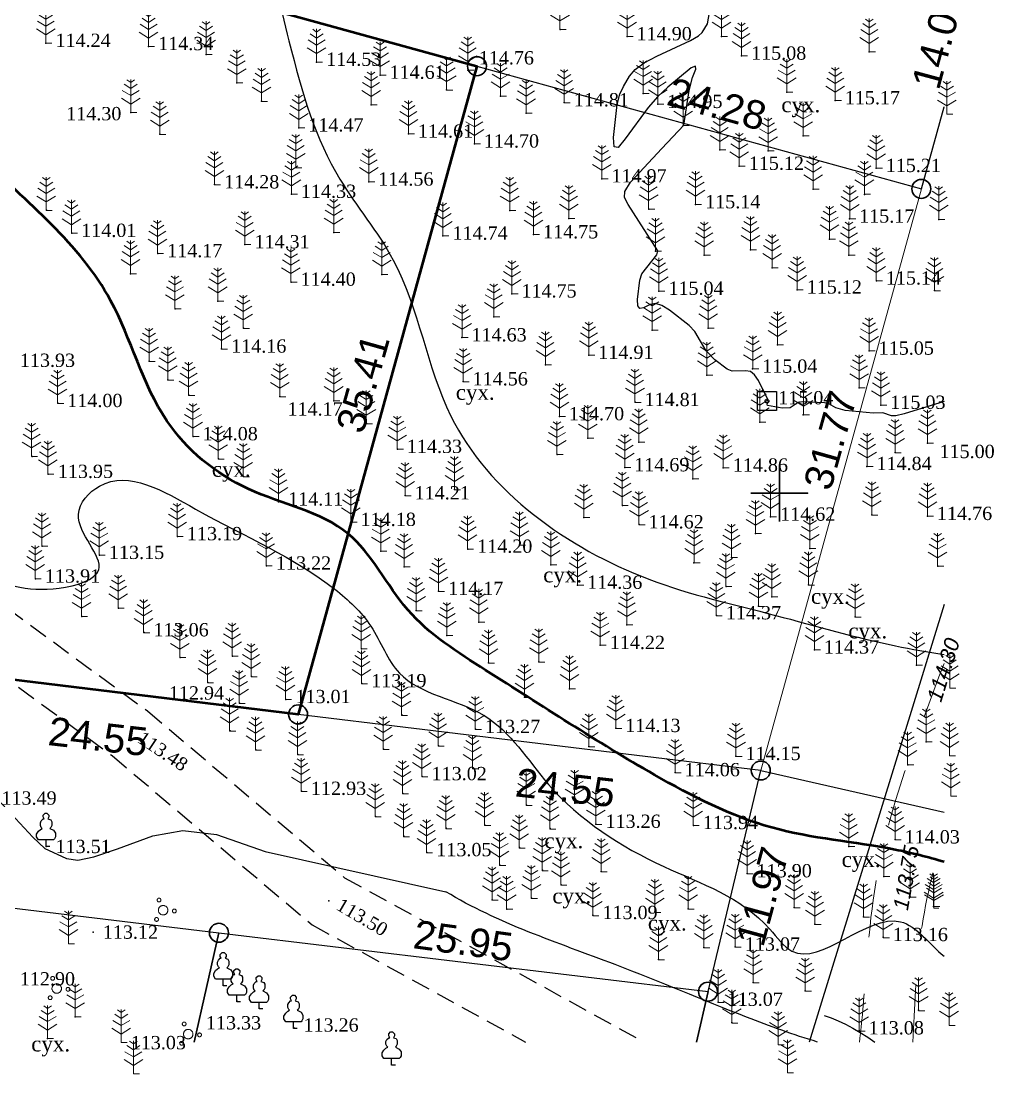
# Model space of a CAD drawing. Header units: millimetres. Extents: x 5405574.3 to 5405661.3, y 5524819.4 to 5524902.6.
# Drawn here: x 5405610.1 to 5405661.3, y 5524819.4 to 5524874.9 of the extents above; entities that cross this region are included whole.
import ezdxf
from ezdxf.enums import TextEntityAlignment as Align

# ---------------------------------------------------------------- set-up
doc = ezdxf.new("R2010")
doc.units = ezdxf.units.MM
for name, pattern in [('0', [0]), ('1', [6, 3, -3]), ('DASHEDX2', [1.5, 1, -0.5]), ('суцільна', [50, 50, 0])]:
    doc.linetypes.add(name, pattern=pattern)
for name, color, linetype, lineweight in [('11900000', 1, 'Continuous', 30), ('ТОЧКИ', 7, 'Continuous', 30), ('усл. знак', 7, 'суцільна', 20)]:
    doc.layers.add(name, color=color, linetype=linetype, lineweight=lineweight)
for name, color, linetype in [('12000000', 7, 'Continuous'), ('61420000', 7, 'Continuous'), ('71132060', 7, '0'), ('SC007', 7, 'Continuous'), ('вис_1_1', 170, 'Continuous'), ('горизонт_1', 12, 'Continuous'), ('горизонтали', 42, 'Continuous'), ('Горизонтали--MIN', 32, 'Continuous'), ('дороги', 7, 'Continuous'), ('Ділянки_Межі', 10, 'Continuous'), ('надписи', 7, 'Continuous'), ('Ограда каменная', 7, 'g5_472'), ('отметки', 7, 'Continuous'), ('промеры', 185, 'Continuous'), ('Растительность', 7, 'Continuous')]:
    doc.layers.add(name, color=color, linetype=linetype)
doc.styles.get("Standard").update_dxf_attribs({"font": 'arial.ttf'})
doc.styles.add('times', font='times.ttf')
doc.styles.add('WMF-Arial Cyr2', font='ariali.ttf')
doc.linetypes.add('g5_472', pattern='A,0,-4,[25,GUGK_2005.shx,S=0.4,R=0,X=0,Y=-0.2],0', length=4)

# ---------------------------------------------------------------- blocks, each defined once
blk = doc.blocks.new('A$C51FE15A3')
at = {"layer": 'Растительность', "color": 94, "lineweight": 0}
for points in [[(-0.201, 1.726), (0, 1.584), (0.201, 1.726)], [(0, 1.75), (0, 0), (0.319, 0)], [(-0.447, 1.172), (0, 0.895), (0.447, 1.172)], [(-0.343, 1.489), (0, 1.267), (0.343, 1.489)], [(-0.493, 0.753), (0, 0.444), (0.493, 0.753)]]:
    blk.add_lwpolyline(points, dxfattribs=at)
blk = doc.blocks.new('A$C2ACB5305')
at = {"layer": 'Растительность'}
blk.add_lwpolyline([(0.2, 0), (0.2, 0), (0, 0), (0, 0.35), (-0.4, 0.35), (-0.5, 0.5), (-0.5, 0.65), (-0.4, 0.8), (-0.3, 0.9), (-0.2, 0.95), (-0.25, 1), (-0.3, 1.1), (-0.3, 1.25), (-0.25, 1.35), (-0.15, 1.45), (-0.1, 1.45), (-0.15, 1.55), (-0.15, 1.65), (-0.05, 1.75), (0.05, 1.75), (0.15, 1.65), (0.15, 1.55), (0.1, 1.45), (0.25, 1.4), (0.3, 1.3), (0.3, 1.1), (0.25, 1), (0.2, 0.95), (0.4, 0.85), (0.5, 0.7), (0.5, 0.5), (0.45, 0.4), (0.4, 0.35), (0, 0.35)], dxfattribs=at)
blk = doc.blocks.new('A$C72385B22')
at = {"layer": 'усл. знак'}
for centre, radius in [((-0.02, 1.49), 0.25), ((0, 0), 0.625), ((-1.29, -0.64), 0.25), ((1.28, -0.76), 0.25)]:
    blk.add_circle(centre, radius, dxfattribs=at)
blk = doc.blocks.new('SYMBOL902')
at = {"layer": 'SC007'}
blk.add_lwpolyline([(-1.25, -1.25), (-1.25, 1.25), (1.25, 1.25), (1.25, -1.25)], close=True, dxfattribs=at)
blk.add_circle((0, 0), 0.25, dxfattribs=at)
blk = doc.blocks.new('SYMBOL71132060')
at = {"layer": 'SC007', "color": 94, "lineweight": 0}
for points in [[(0, 1.75), (0, 0), (0.25, 0)], [(-0.3, 1.35), (0, 1.15), (0.3, 1.35)], [(-0.2, 1.65), (0, 1.5), (0.2, 1.65)], [(-0.5, 0.7), (0, 0.4), (0.5, 0.7)], [(-0.4, 1.05), (0, 0.8), (0.4, 1.05)]]:
    blk.add_lwpolyline(points, dxfattribs=at)

msp = doc.modelspace()

# ---------------------------------------------------------------- hatches: boundary and pattern name
at = {"layer": '12000000', "lineweight": 15, "ltscale": 0.02, "extrusion": (-0.000964997, -0.001555, 0.999998)}
for points in [[(5404038.27, 5522220.096, 1), (5404038.607, 5522220.118, 1)], [(5404036.687, 5522207.948, 1), (5404037.024, 5522207.97, 1)]]:
    msp.add_hatch(color=7, dxfattribs=at).paths.add_polyline_path(points)

# ---------------------------------------------------------------- linework, layer by layer
at = {"layer": '11900000', "color": 0, "linetype": '0', "lineweight": 15, "ltscale": 0.7}
for points in [[(5405650, 5524848.496), (5405650, 5524851.504)], [(5405650, 5524848.496), (5405650, 5524851.504)], [(5405650, 5524848.496), (5405650, 5524851.504)], [(5405650, 5524848.496), (5405650, 5524851.504)], [(5405650, 5524848.496), (5405650, 5524851.504)], [(5405650, 5524848.496), (5405650, 5524851.504)], [(5405650, 5524848.496), (5405650, 5524851.504)], [(5405650, 5524848.496), (5405650, 5524851.504)], [(5405650, 5524848.496), (5405650, 5524851.504)], [(5405650, 5524848.496), (5405650, 5524851.504)], [(5405650, 5524848.496), (5405650, 5524851.504)], [(5405650, 5524848.496), (5405650, 5524851.504)], [(5405650, 5524848.496), (5405650, 5524851.504)], [(5405650, 5524848.496), (5405650, 5524851.504)], [(5405650, 5524848.496), (5405650, 5524851.504)], [(5405650, 5524848.496), (5405650, 5524851.504)], [(5405650, 5524848.496), (5405650, 5524851.504)], [(5405650, 5524848.496), (5405650, 5524851.504)], [(5405650, 5524848.496), (5405650, 5524851.504)], [(5405650, 5524848.496), (5405650, 5524851.504)], [(5405650, 5524848.496), (5405650, 5524851.504)], [(5405650, 5524848.496), (5405650, 5524851.504)], [(5405650, 5524848.496), (5405650, 5524851.504)], [(5405650, 5524848.496), (5405650, 5524851.504)], [(5405650, 5524848.496), (5405650, 5524851.504)], [(5405650, 5524848.496), (5405650, 5524851.504)], [(5405650, 5524848.496), (5405650, 5524851.504)], [(5405648.496, 5524850), (5405651.504, 5524850)], [(5405648.496, 5524850), (5405651.504, 5524850)], [(5405648.496, 5524850), (5405651.504, 5524850)], [(5405648.496, 5524850), (5405651.504, 5524850)], [(5405648.496, 5524850), (5405651.504, 5524850)], [(5405648.496, 5524850), (5405651.504, 5524850)], [(5405648.496, 5524850), (5405651.504, 5524850)], [(5405648.496, 5524850), (5405651.504, 5524850)], [(5405648.496, 5524850), (5405651.504, 5524850)], [(5405648.496, 5524850), (5405651.504, 5524850)], [(5405648.496, 5524850), (5405651.504, 5524850)], [(5405648.496, 5524850), (5405651.504, 5524850)], [(5405648.496, 5524850), (5405651.504, 5524850)], [(5405648.496, 5524850), (5405651.504, 5524850)], [(5405648.496, 5524850), (5405651.504, 5524850)]]:
    msp.add_lwpolyline(points, dxfattribs=at)
at = {"layer": '11900000', "linetype": '0', "lineweight": 15, "ltscale": 0.7}
for points in [[(5405650, 5524848.496), (5405650, 5524851.504)], [(5405650, 5524848.496), (5405650, 5524851.504)], [(5405650, 5524848.496), (5405650, 5524851.504)], [(5405650, 5524848.496), (5405650, 5524851.504)], [(5405650, 5524848.496), (5405650, 5524851.504)], [(5405648.496, 5524850), (5405651.504, 5524850)], [(5405648.496, 5524850), (5405651.504, 5524850)]]:
    msp.add_lwpolyline(points, dxfattribs=at)
at = {"layer": '11900000', "color": 7}
for points in [[(5405650, 5524848.5, 0), (5405650, 5524851.5, 0)], [(5405650, 5524848.5, 0), (5405650, 5524851.5, 0)], [(5405648.5, 5524850, 0), (5405651.5, 5524850, 0)], [(5405648.5, 5524850, 0), (5405651.5, 5524850, 0)]]:
    msp.add_polyline3d(points, dxfattribs=at)
at = {"layer": '61420000', "linetype": '1', "lineweight": 15}
for points, knots in [([(5405658.667, 5524841.026), (5405657.259, 5524837.216), (5405654.811, 5524831.101), (5405654.562, 5524824.22), (5405654.25, 5524821.419), (5405654.209, 5524821.091)], [266.165206, 266.165206, 266.165206, 266.165206, 278.270441, 285.703111, 286.692364, 286.692364, 286.692364, 286.692364]), ([(5405657.019, 5524821.091), (5405657.119, 5524822.9), (5405657.222, 5524826.643), (5405658.117, 5524830.275), (5405658.667, 5524832.122)], [143.979524, 143.979524, 143.979524, 143.979524, 149.409107, 155.167288, 155.167288, 155.167288, 155.167288])]:
    msp.add_open_spline(points, degree=3, knots=knots, dxfattribs=at)
at = {"layer": 'вис_1_1', "color": 7}
for p in [(5405611.37, 5524831.39, 113.51), (5405613.86, 5524826.88, 113.12), (5405612.91, 5524822.41, 113), (5405611.45, 5524821.27, 112.79)]:
    msp.add_point(p, dxfattribs=at)
at = {"layer": 'горизонт_1', "color": 32}
msp.add_polyline3d([(5405608.6, 5524834.09, 113.5), (5405610.67, 5524831.87, 113.5), (5405611.31, 5524831.28, 113.5), (5405611.73, 5524831.08, 113.5), (5405612.45, 5524830.75, 113.5), (5405613.04, 5524830.67, 113.5), (5405613.89, 5524830.85, 113.5), (5405615.14, 5524831.27, 113.5), (5405616.99, 5524831.94, 113.5), (5405618.58, 5524832.22, 113.5), (5405620.34, 5524832.01, 113.5), (5405622.91, 5524831.12, 113.5), (5405632.424, 5524829.007, 0)], dxfattribs=at)
at = {"layer": 'горизонтали', "color": 32}
for points in [[(5405642.837, 5524859.742, 115), (5405642.647, 5524859.712, 115), (5405642.537, 5524859.862, 115), (5405642.527, 5524860.192, 115), (5405642.647, 5524861.212, 115), (5405642.757, 5524861.532, 115), (5405643.537, 5524862.542, 115), (5405643.597, 5524862.752, 115), (5405642.037, 5524865.192, 115), (5405641.837, 5524865.552, 115), (5405641.857, 5524865.872, 115), (5405642.147, 5524866.362, 115), (5405643.807, 5524868.132, 115), (5405644.967, 5524869.362, 115), (5405645.247, 5524871.192, 115), (5405645.427, 5524871.882, 115), (5405645.587, 5524872.312, 115), (5405645.577, 5524872.482, 115), (5405645.357, 5524872.392, 115), (5405644.117, 5524871.362, 115), (5405643.587, 5524870.872, 115), (5405643.077, 5524870.302, 115), (5405641.877, 5524868.642, 115), (5405641.497, 5524868.192, 115), (5405641.287, 5524868.222, 115), (5405641.267, 5524868.712, 115), (5405641.457, 5524870.462, 115), (5405641.597, 5524871.002, 115), (5405641.777, 5524871.412, 115), (5405642.097, 5524871.952, 115), (5405642.397, 5524872.302, 115), (5405642.877, 5524872.652, 115), (5405643.537, 5524873.002, 115), (5405645.307, 5524873.832, 115), (5405645.737, 5524874.072, 115), (5405645.937, 5524874.242, 115), (5405646.207, 5524874.712, 115), (5405646.347, 5524875.502, 115)], [(5405658.667, 5524854.812, 115), (5405656.567, 5524854.162, 115), (5405656.137, 5524854.072, 115), (5405655.897, 5524854.072, 115), (5405655.447, 5524854.222, 115), (5405654.937, 5524854.212, 115), (5405653.457, 5524854.352, 115), (5405652.977, 5524854.492, 115), (5405652.607, 5524854.692, 115), (5405652.367, 5524854.752, 115), (5405651.217, 5524854.792, 115), (5405650.987, 5524854.762, 115), (5405650.567, 5524854.482, 115), (5405650.137, 5524854.462, 115), (5405649.367, 5524854.612, 115), (5405649.347, 5524854.672, 115), (5405649.427, 5524854.862, 115), (5405648.887, 5524855.932, 115), (5405648.687, 5524856.222, 115), (5405648.467, 5524856.392, 115), (5405648.207, 5524856.432, 115), (5405647.517, 5524856.422, 115), (5405647.247, 5524856.522, 115), (5405646.597, 5524857.012, 115), (5405646.147, 5524857.492, 115), (5405645.537, 5524858.512, 115), (5405645.247, 5524858.822, 115), (5405644.207, 5524859.622, 115), (5405643.807, 5524859.872, 115), (5405643.467, 5524859.972, 115), (5405643.197, 5524859.932, 115), (5405642.837, 5524859.742, 115)]]:
    msp.add_polyline3d(points, dxfattribs=at)
for points, knots in [([(5405609.285, 5524899.613), (5405609.941, 5524898.964), (5405611.582, 5524897.991), (5405615.343, 5524898.956), (5405617.751, 5524893.311), (5405623.768, 5524890.887), (5405626.725, 5524885.692), (5405628.214, 5524880.763), (5405622.772, 5524879.375), (5405624.442, 5524872.575), (5405625.964, 5524867.149), (5405630.819, 5524861.461), (5405631.98, 5524851.958), (5405640.975, 5524845.575), (5405649.66, 5524843.677), (5405654.846, 5524842.134), (5405657.812, 5524841.627), (5405658.667, 5524841.503)], [998.53413, 998.53413, 998.53413, 998.53413, 1001.45042, 1004.85445, 1007.86787, 1017.487334, 1022.90954, 1026.380728, 1030.095834, 1035.395338, 1043.1603, 1048.251367, 1057.010325, 1070.527511, 1077.466358, 1083.982496, 1086.6, 1086.6, 1086.6, 1086.6]), ([(5405575.923, 5524872.476), (5405579.461, 5524869.777), (5405584.749, 5524864.423), (5405592.253, 5524855.035), (5405600.694, 5524850.595), (5405607.223, 5524845.854), (5405611.016, 5524844.52), (5405615.353, 5524845.832), (5405612.231, 5524848.538), (5405615.096, 5524851.641), (5405620.513, 5524848.229), (5405625.149, 5524846.33), (5405628.701, 5524843.092), (5405629.928, 5524839.492), (5405634.972, 5524838.94), (5405638.051, 5524833.668), (5405643.5, 5524830.191), (5405648.487, 5524828.581), (5405651.496, 5524824.289), (5405655.835, 5524829.228), (5405657.903, 5524826.225), (5405658.667, 5524825.608)], [185.956378, 185.956378, 185.956378, 185.956378, 199.328791, 208.368376, 221.647362, 227.659049, 232.061321, 234.360288, 237.456685, 239.327291, 244.513006, 252.991366, 255.698925, 258.590998, 263.577238, 268.549286, 276.008979, 282.485158, 284.13014, 290.057535, 292.961114, 292.961114, 292.961114, 292.961114]), ([(5405652.003, 5524821.091), (5405650.739, 5524821.469), (5405647.194, 5524822.765), (5405640.71, 5524825.553), (5405635.165, 5524827.34), (5405632.424, 5524829.007)], [29.372764, 29.372764, 29.372764, 29.372764, 33.367328, 40.82933, 50.530024, 50.530024, 50.530024, 50.530024])]:
    msp.add_open_spline(points, degree=3, knots=knots, dxfattribs=at)
at = {"layer": 'горизонтали', "color": 32, "lineweight": 50}
msp.add_open_spline([(5405658.667, 5524830.575), (5405657.818, 5524830.826), (5405654.835, 5524831.584), (5405649.417, 5524831.949), (5405642.241, 5524835.674), (5405636.068, 5524839.74), (5405630.096, 5524843.44), (5405627.662, 5524848.711), (5405621.841, 5524849.742), (5405616.887, 5524853.819), (5405615.045, 5524861.625), (5405610.375, 5524865.309), (5405607.862, 5524867.739)], degree=3, knots=[28.14215, 28.14215, 28.14215, 28.14215, 30.801483, 37.395587, 44.178008, 54.639578, 59.818306, 64.919884, 70.679239, 76.265836, 83.261001, 93.552049, 93.552049, 93.552049, 93.552049], dxfattribs=at)
at = {"layer": 'Горизонтали--MIN'}
msp.add_lwpolyline([(5405652.349, 5524822.496), (5405652.716, 5524822.365), (5405653.093, 5524822.208), (5405653.478, 5524822.025), (5405653.867, 5524821.82), (5405654.257, 5524821.593), (5405654.646, 5524821.346), (5405655.018, 5524821.091)], dxfattribs=at)
at = {"layer": 'дороги', "color": 7, "linetype": 'DASHEDX2', "elevation": 112.71}
for points in [[(5405596.15, 5524853.373), (5405603.852, 5524848.167), (5405606.914, 5524845.7), (5405616.709, 5524838.529), (5405627.094, 5524829.743), (5405642.872, 5524821.091)], [(5405594.47, 5524850.887), (5405602.068, 5524845.753), (5405605.086, 5524843.32), (5405614.851, 5524836.171), (5405625.386, 5524827.257), (5405636.632, 5524821.091)]]:
    msp.add_lwpolyline(points, dxfattribs=at)
at = {"layer": 'Ділянки_Межі', "lineweight": 25}
for points in [[(5405575.923, 5524888.526), (5405587.263, 5524885.396), (5405610.666, 5524878.935), (5405634.068, 5524872.474), (5405657.472, 5524866.014), (5405658.667, 5524870.342)], [(5405575.923, 5524832.209), (5405592.364, 5524830.229), (5405620.476, 5524826.844), (5405646.236, 5524823.743), (5405649.017, 5524835.388), (5405624.646, 5524838.342), (5405600.275, 5524841.297), (5405575.923, 5524844.249)], [(5405590.287, 5524821.091), (5405592.364, 5524830.229), (5405620.476, 5524826.844), (5405619.169, 5524821.091)]]:
    msp.add_lwpolyline(points, dxfattribs=at)
at = {"layer": 'Ділянки_Межі', "lineweight": 50}
msp.add_lwpolyline([(5405600.275, 5524841.297), (5405610.666, 5524878.935), (5405634.068, 5524872.474), (5405624.646, 5524838.342)], close=True, dxfattribs=at)
at = {"layer": 'Ділянки_Межі', "lineweight": 0}
msp.add_lwpolyline([(5405624.646, 5524838.342), (5405634.068, 5524872.474), (5405657.472, 5524866.014), (5405649.017, 5524835.388)], close=True, dxfattribs=at)
for points in [[(5405649.017, 5524835.388), (5405657.472, 5524866.014), (5405658.667, 5524870.342)], [(5405658.667, 5524833.195), (5405649.017, 5524835.388)]]:
    msp.add_lwpolyline(points, dxfattribs=at)
at = {"layer": 'Ділянки_Межі'}
for points in [[(5405645.633, 5524821.091), (5405646.236, 5524823.743), (5405649.017, 5524835.388), (5405658.667, 5524833.195)], [(5405619.169, 5524821.091), (5405620.476, 5524826.844), (5405646.236, 5524823.743), (5405645.633, 5524821.091)]]:
    msp.add_lwpolyline(points, dxfattribs=at)
at = {"layer": 'Ограда каменная', "flags": 128}
msp.add_lwpolyline([(5405658.667, 5524844.126), (5405651.57, 5524821.091)], dxfattribs=at)
at = {"layer": 'отметки', "color": 7}
for p in [(5405638.444, 5524874.408, 114.789), (5405641.973, 5524874.037, 114.903), (5405646.955, 5524874.045, 115.029), (5405611.366, 5524873.688, 114.242), (5405616.774, 5524873.518, 114.337), (5405654.725, 5524873.231, 115.168), (5405619.802, 5524873.094, 114.425), (5405625.623, 5524872.692, 114.533), (5405648.004, 5524873.016, 115.084), (5405633.58, 5524872.268, 114.758), (5405621.428, 5524871.59, 114.449), (5405628.96, 5524872.009, 114.605), (5405632.468, 5524871.221, 114.693), (5405642.824, 5524871.031, 115.09), (5405650.385, 5524871.101, 115.158), (5405622.721, 5524870.627, 114.468), (5405628.497, 5524870.439, 114.539), (5405635.314, 5524870.891, 114.791), (5405638.663, 5524870.556, 114.813), (5405643.593, 5524870.472, 114.948), (5405652.94, 5524870.667, 115.169), (5405615.833, 5524870.029, 114.297), (5405636.652, 5524869.999, 114.778), (5405644.934, 5524869.355, 114.999), (5405617.366, 5524868.89, 114.267), (5405624.685, 5524869.232, 114.471), (5405630.46, 5524868.913, 114.61), (5405651.25, 5524868.8, 115.206), (5405633.93, 5524868.387, 114.697), (5405646.854, 5524868.068, 115.088), (5405649.398, 5524868.014, 115.143), (5405624.528, 5524867.135, 114.349), (5405647.884, 5524867.214, 115.12), (5405655.096, 5524867.101, 115.21), (5405640.647, 5524866.55, 114.971), (5405620.249, 5524866.236, 114.279), (5405628.369, 5524866.386, 114.56), (5405651.774, 5524866, 115.169), (5405624.296, 5524865.74, 114.331), (5405654.47, 5524865.726, 115.21), (5405611.391, 5524864.89, 114.054), (5405635.796, 5524864.883, 114.723), (5405643.115, 5524864.946, 115.042), (5405645.585, 5524865.191, 115.143), (5405638.909, 5524864.448, 114.845), (5405653.696, 5524864.437, 115.174), (5405658.387, 5524864.401, 115.159), (5405612.721, 5524863.682, 114.013), (5405626.522, 5524863.722, 114.456), (5405632.275, 5524863.537, 114.742), (5405637.047, 5524863.607, 114.745), (5405652.636, 5524863.361, 115.186), (5405621.845, 5524863.082, 114.309), (5405643.473, 5524862.728, 114.994), (5405648.469, 5524862.812, 115.085), (5405617.251, 5524862.614, 114.166), (5405646.037, 5524862.522, 115.105), (5405653.658, 5524862.526, 115.173), (5405649.609, 5524861.864, 115.109), (5405615.826, 5524861.547, 114.162), (5405624.276, 5524861.11, 114.396), (5405629.051, 5524861.501, 114.455), (5405655.102, 5524861.174, 115.137), (5405635.908, 5524860.493, 114.754), (5405643.65, 5524860.634, 115.042), (5405650.935, 5524860.701, 115.119), (5405658.159, 5524860.655, 115.128), (5405620.417, 5524860.101, 114.232), (5405618.17, 5524859.694, 114.119), (5405634.948, 5524859.274, 114.68), (5405621.769, 5524858.678, 114.256), (5405643.297, 5524858.579, 114.876), (5405646.249, 5524858.677, 115.042), (5405633.277, 5524858.182, 114.632), (5405649.902, 5524857.802, 115.099), (5405620.62, 5524857.59, 114.159), (5405639.959, 5524857.258, 114.909), (5405654.725, 5524857.483, 115.052), (5405616.804, 5524856.934, 114.111), (5405637.673, 5524856.752, 114.696), (5405646.166, 5524856.204, 114.965), (5405648.588, 5524856.533, 115.035), (5405617.783, 5524855.955, 114.128), (5405633.338, 5524855.865, 114.555), (5405654.19, 5524855.532, 115.028), (5405618.892, 5524855.15, 114.085), (5405623.689, 5524855.076, 114.166), (5405611.991, 5524854.722, 113.186), (5405611.991, 5524854.722, 114.003), (5405626.523, 5524854.851, 114.355), (5405642.391, 5524854.775, 114.811), (5405655.336, 5524854.63, 115.026), (5405638.411, 5524854.028, 114.695), (5405651.256, 5524854.124, 114.977), (5405628.246, 5524853.657, 114.417), (5405648.96, 5524853.731, 114.894), (5405619.116, 5524852.974, 114.079), (5405639.912, 5524852.882, 114.632), (5405642.593, 5524852.68, 114.736), (5405629.873, 5524852.309, 114.332), (5405656.095, 5524852.126, 114.86), (5405657.793, 5524852.63, 114.945), (5405610.633, 5524851.929, 113.058), (5405610.633, 5524851.929, 113.875), (5405620.446, 5524851.8, 114.029), (5405638.286, 5524852.026, 114.604), (5405641.848, 5524851.34, 114.695), (5405647.041, 5524851.323, 114.859), (5405654.608, 5524851.404, 114.837), (5405611.491, 5524850.992, 113.129), (5405611.491, 5524850.992, 113.946), (5405621.767, 5524850.866, 114.117), (5405645.435, 5524850.745, 114.734), (5405632.885, 5524850.176, 114.374), (5405623.619, 5524849.538, 114.114), (5405630.284, 5524849.861, 114.207), (5405641.725, 5524849.349, 114.613), (5405654.869, 5524848.844, 114.746), (5405627.44, 5524848.464, 114.181), (5405639.689, 5524848.712, 114.489), (5405642.602, 5524848.334, 114.616), (5405649.532, 5524848.739, 114.621), (5405657.796, 5524848.777, 114.755), (5405618.292, 5524847.713, 113.188), (5405648.736, 5524847.862, 114.645), (5405611.168, 5524847.208, 113.029), (5405611.168, 5524847.208, 113.846), (5405636.302, 5524847.267, 114.342), (5405614.186, 5524846.726, 113.149), (5405629.002, 5524846.94, 114.091), (5405633.578, 5524847.05, 114.197), (5405647.474, 5524846.611, 114.656), (5405651.601, 5524847.072, 114.633), (5405622.981, 5524846.165, 113.219), (5405630.232, 5524846.114, 114.156), (5405637.963, 5524846.222, 114.312), (5405645.497, 5524846.321, 114.542), (5405658.332, 5524846.144, 114.626), (5405610.813, 5524845.481, 113.095), (5405610.813, 5524845.481, 113.912), (5405639.368, 5524845.154, 114.356), (5405647.184, 5524845.076, 114.47), (5405651.522, 5524845.158, 114.579), (5405632.047, 5524844.829, 114.172), (5405649.595, 5524844.53, 114.616), (5405615.19, 5524843.933, 113.059), (5405630.863, 5524843.808, 114.091), (5405648.89, 5524844.033, 114.519), (5405613.255, 5524843.498, 113.099), (5405646.677, 5524843.548, 114.372), (5405653.978, 5524843.478, 114.569), (5405634.167, 5524843.205, 114.19), (5405641.958, 5524843.057, 114.356), (5405616.531, 5524842.65, 113.059), (5405632.484, 5524842.504, 114.065), (5405627.991, 5524841.803, 113.199), (5405640.562, 5524841.983, 114.218), (5405651.841, 5524841.745, 114.366), (5405618.443, 5524841.344, 113.007), (5405621.187, 5524841.417, 113.051), (5405621.187, 5524841.416, 113.065), (5405634.678, 5524841.052, 114.118), (5405637.321, 5524841.107, 114.154), (5405657.209, 5524840.932, 114.463), (5405619.893, 5524840.029, 112.937), (5405619.893, 5524840.017, 112.938), (5405622.19, 5524840.331, 113.05), (5405628, 5524839.968, 113.186), (5405638.944, 5524839.696, 114.223), (5405621.567, 5524838.926, 112.962), (5405624.005, 5524839.134, 113.014), (5405636.572, 5524839.243, 114.031), (5405630.107, 5524838.311, 113.16), (5405615.813, 5524837.366, 112.664), (5405615.813, 5524837.366, 113.481), (5405621.06, 5524837.472, 112.933), (5405633.991, 5524837.56, 113.267), (5405641.38, 5524837.613, 114.131), (5405632.04, 5524836.694, 113.144), (5405639.962, 5524836.646, 113.988), (5405657.728, 5524836.9, 114.235), (5405622.416, 5524836.477, 112.998), (5405624.633, 5524836.226, 113.003), (5405629.145, 5524836.505, 113.031), (5405647.708, 5524836.135, 114.148), (5405656.753, 5524835.684, 114.237), (5405631.179, 5524835.076, 113.018), (5405633.849, 5524835.49, 113.161), (5405644.505, 5524835.284, 114.061), (5405624.823, 5524834.302, 112.933), (5405630.164, 5524834.183, 112.986), (5405636.669, 5524833.561, 113.168), (5405639.222, 5524833.676, 113.333), (5405628.725, 5524832.974, 113.011), (5405632.441, 5524832.346, 112.971), (5405634.489, 5524832.509, 113.077), (5405637.917, 5524832.326, 113.179), (5405640.334, 5524832.566, 113.259), (5405645.464, 5524832.5, 113.937), (5405630.215, 5524831.922, 112.971), (5405656.092, 5524831.747, 114.026), (5405631.426, 5524831.073, 113.047), (5405636.299, 5524831.326, 113.088), (5405653.649, 5524831.39, 113.978), (5405635.279, 5524830.408, 113.014), (5405637.515, 5524830.132, 113.066), (5405640.614, 5524830.074, 113.105), (5405648.296, 5524829.962, 113.901), (5405655.505, 5524829.808, 113.96), (5405638.495, 5524829.368, 113.13), (5405626.263, 5524828.529, 112.68), (5405626.263, 5524828.529, 113.497), (5405634.874, 5524828.581, 113.09), (5405636.945, 5524828.665, 113.065), (5405656.884, 5524828.729, 113.906), (5405635.644, 5524828.095, 113.146), (5405640.175, 5524827.763, 113.091), (5405643.443, 5524827.941, 113.041), (5405645.19, 5524828.101, 113.089), (5405650.768, 5524828.17, 113.854), (5405658.118, 5524828.234, 113.885), (5405651.868, 5524827.29, 113.839), (5405654.429, 5524827.689, 113.827), (5405646.012, 5524826.075, 113.089), (5405647.675, 5524826.101, 113.07), (5405655.464, 5524826.604, 113.163), (5405643.624, 5524825.444, 113.049), (5405620.726, 5524824.074, 112.462), (5405620.726, 5524824.074, 113.279), (5405648.608, 5524824.224, 113.041), (5405651.354, 5524823.788, 113.042), (5405621.452, 5524823.23, 112.427), (5405621.452, 5524823.23, 113.244), (5405622.61, 5524822.854, 112.515), (5405622.61, 5524822.854, 113.332), (5405646.771, 5524823.195, 113.065), (5405657.321, 5524822.768, 113.013), (5405624.428, 5524821.839, 112.442), (5405624.428, 5524821.839, 113.259), (5405647.491, 5524822.115, 112.933), (5405654.198, 5524821.69, 113.077)]:
    msp.add_point(p, dxfattribs=at)
at = {"layer": 'ТОЧКИ'}
for centre in [(5405634.068, 5524872.474), (5405657.472, 5524866.013), (5405624.646, 5524838.342), (5405649.017, 5524835.388), (5405620.476, 5524826.844), (5405646.236, 5524823.743)]:
    msp.add_circle(centre, 0.5, dxfattribs=at)

# ---------------------------------------------------------------- block references
at = {"layer": '71132060'}
msp.add_blockref('SYMBOL71132060', (5405658.138, 5524828.146, 111.21), dxfattribs=at)
at = {"layer": 'отметки', "color": 7, "xscale": 0.400000000372529, "yscale": 0.400000000372529, "zscale": 0.400000000372529}
msp.add_blockref('SYMBOL902', (5405649.34, 5524854.84, 114.22), dxfattribs=at)
at = {"layer": 'Растительность', "color": 7}
for name, p in [('A$C51FE15A3', (5405638.44, 5524874.41, 114.79)), ('A$C51FE15A3', (5405611.36, 5524873.68, 114.24)), ('A$C51FE15A3', (5405641.97, 5524874.04, 114.9)), ('A$C51FE15A3', (5405646.95, 5524874.04, 115.03)), ('A$C51FE15A3', (5405616.77, 5524873.51, 114.34)), ('A$C51FE15A3', (5405654.73, 5524873.23, 115.17)), ('A$C51FE15A3', (5405619.8, 5524873.09, 114.42)), ('A$C51FE15A3', (5405625.62, 5524872.69, 114.53)), ('A$C51FE15A3', (5405648, 5524873.02, 115.08)), ('A$C51FE15A3', (5405628.96, 5524872.01, 114.61)), ('A$C51FE15A3', (5405633.58, 5524872.27, 114.76)), ('A$C51FE15A3', (5405621.42, 5524871.59, 114.45)), ('A$C51FE15A3', (5405632.47, 5524871.22, 114.69)), ('A$C51FE15A3', (5405635.31, 5524870.89, 114.79)), ('A$C51FE15A3', (5405642.82, 5524871.03, 115.09)), ('A$C51FE15A3', (5405650.38, 5524871.1, 115.16)), ('A$C51FE15A3', (5405622.72, 5524870.62, 114.47)), ('A$C51FE15A3', (5405628.49, 5524870.44, 114.54)), ('A$C51FE15A3', (5405638.66, 5524870.55, 114.81)), ('A$C51FE15A3', (5405643.59, 5524870.47, 114.95)), ('A$C51FE15A3', (5405652.94, 5524870.67, 115.17)), ('A$C51FE15A3', (5405615.83, 5524870.03, 114.3)), ('A$C51FE15A3', (5405636.65, 5524870, 114.78)), ('A$C51FE15A3', (5405658.82, 5524869.94, 115.23)), ('A$C51FE15A3', (5405624.68, 5524869.23, 114.47)), ('A$C51FE15A3', (5405644.93, 5524869.35, 115)), ('A$C51FE15A3', (5405617.36, 5524868.88, 114.27)), ('A$C51FE15A3', (5405630.46, 5524868.91, 114.61)), ('A$C51FE15A3', (5405651.25, 5524868.8, 115.21)), ('A$C51FE15A3', (5405633.93, 5524868.38, 114.7)), ('A$C51FE15A3', (5405646.85, 5524868.07, 115.09)), ('A$C51FE15A3', (5405649.4, 5524868.01, 115.14)), ('A$C51FE15A3', (5405624.52, 5524867.13, 114.35)), ('A$C51FE15A3', (5405647.88, 5524867.21, 115.12)), ('A$C51FE15A3', (5405655.1, 5524867.1, 115.21)), ('A$C51FE15A3', (5405640.65, 5524866.55, 114.97)), ('A$C51FE15A3', (5405620.24, 5524866.23, 114.28)), ('A$C51FE15A3', (5405628.37, 5524866.38, 114.56)), ('A$C51FE15A3', (5405651.77, 5524866, 115.17)), ('A$C51FE15A3', (5405624.29, 5524865.73, 114.33)), ('A$C51FE15A3', (5405654.47, 5524865.73, 115.21)), ('A$C51FE15A3', (5405611.38, 5524864.88, 114.05)), ('A$C51FE15A3', (5405635.79, 5524864.88, 114.72)), ('A$C51FE15A3', (5405643.11, 5524864.95, 115.04)), ('A$C51FE15A3', (5405645.58, 5524865.19, 115.14)), ('A$C51FE15A3', (5405638.91, 5524864.45, 114.84)), ('A$C51FE15A3', (5405653.7, 5524864.44, 115.17)), ('A$C51FE15A3', (5405658.39, 5524864.4, 115.16)), ('A$C51FE15A3', (5405612.71, 5524863.68, 114.01)), ('A$C51FE15A3', (5405626.52, 5524863.72, 114.46)), ('A$C51FE15A3', (5405632.27, 5524863.54, 114.74)), ('A$C51FE15A3', (5405637.04, 5524863.61, 114.75)), ('A$C51FE15A3', (5405652.64, 5524863.36, 115.19)), ('A$C51FE15A3', (5405617.24, 5524862.61, 114.17)), ('A$C51FE15A3', (5405621.84, 5524863.08, 114.31)), ('A$C51FE15A3', (5405643.47, 5524862.73, 114.99)), ('A$C51FE15A3', (5405648.47, 5524862.81, 115.09)), ('A$C51FE15A3', (5405646.04, 5524862.52, 115.1)), ('A$C51FE15A3', (5405653.66, 5524862.53, 115.17)), ('A$C51FE15A3', (5405615.82, 5524861.54, 114.16)), ('A$C51FE15A3', (5405629.05, 5524861.5, 114.46)), ('A$C51FE15A3', (5405649.61, 5524861.86, 115.11)), ('A$C51FE15A3', (5405624.27, 5524861.11, 114.4)), ('A$C51FE15A3', (5405655.1, 5524861.17, 115.14)), ('A$C51FE15A3', (5405635.91, 5524860.49, 114.75)), ('A$C51FE15A3', (5405643.65, 5524860.63, 115.04)), ('A$C51FE15A3', (5405650.93, 5524860.7, 115.12)), ('A$C51FE15A3', (5405658.16, 5524860.65, 115.13)), ('A$C51FE15A3', (5405620.41, 5524860.1, 114.23)), ('A$C51FE15A3', (5405618.16, 5524859.69, 114.12)), ('A$C51FE15A3', (5405634.95, 5524859.27, 114.68)), ('A$C51FE15A3', (5405621.76, 5524858.67, 114.26)), ('A$C51FE15A3', (5405633.28, 5524858.18, 114.63)), ('A$C51FE15A3', (5405643.3, 5524858.58, 114.88)), ('A$C51FE15A3', (5405646.25, 5524858.68, 115.04)), ('A$C51FE15A3', (5405620.61, 5524857.58, 114.16)), ('A$C51FE15A3', (5405649.9, 5524857.8, 115.1)), ('A$C51FE15A3', (5405639.96, 5524857.26, 114.91)), ('A$C51FE15A3', (5405654.72, 5524857.48, 115.05)), ('A$C51FE15A3', (5405616.8, 5524856.93, 114.11)), ('A$C51FE15A3', (5405637.67, 5524856.75, 114.7)), ('A$C51FE15A3', (5405648.59, 5524856.53, 115.04)), ('A$C51FE15A3', (5405617.78, 5524855.95, 114.13)), ('A$C51FE15A3', (5405646.17, 5524856.2, 114.97)), ('A$C51FE15A3', (5405633.34, 5524855.86, 114.56)), ('A$C51FE15A3', (5405654.19, 5524855.53, 115.03)), ('A$C51FE15A3', (5405618.88, 5524855.14, 114.08)), ('A$C51FE15A3', (5405623.68, 5524855.07, 114.17)), ('A$C51FE15A3', (5405626.52, 5524854.85, 114.35)), ('A$C51FE15A3', (5405611.98, 5524854.72, 113.19)), ('A$C51FE15A3', (5405642.39, 5524854.77, 114.81)), ('A$C51FE15A3', (5405655.34, 5524854.63, 115.03)), ('A$C51FE15A3', (5405638.41, 5524854.03, 114.7)), ('A$C51FE15A3', (5405648.96, 5524853.73, 114.89)), ('A$C51FE15A3', (5405651.26, 5524854.12, 114.98)), ('A$C51FE15A3', (5405628.24, 5524853.65, 114.42)), ('A$C51FE15A3', (5405619.11, 5524852.97, 114.08)), ('A$C51FE15A3', (5405639.91, 5524852.88, 114.63)), ('A$C51FE15A3', (5405642.59, 5524852.68, 114.74)), ('A$C51FE15A3', (5405657.79, 5524852.63, 114.94)), ('A$C51FE15A3', (5405629.87, 5524852.3, 114.33)), ('A$C51FE15A3', (5405656.09, 5524852.12, 114.86)), ('A$C51FE15A3', (5405610.61, 5524851.93, 113.06)), ('A$C51FE15A3', (5405620.44, 5524851.79, 114.03)), ('A$C51FE15A3', (5405638.28, 5524852.02, 114.6)), ('A$C51FE15A3', (5405611.47, 5524850.99, 113.13)), ('A$C51FE15A3', (5405641.85, 5524851.34, 114.69)), ('A$C51FE15A3', (5405647.04, 5524851.32, 114.86)), ('A$C51FE15A3', (5405654.61, 5524851.4, 114.84)), ('A$C51FE15A3', (5405621.76, 5524850.86, 114.12)), ('A$C51FE15A3', (5405645.43, 5524850.74, 114.73)), ('A$C51FE15A3', (5405630.28, 5524849.85, 114.21)), ('A$C51FE15A3', (5405632.88, 5524850.17, 114.37)), ('A$C51FE15A3', (5405623.61, 5524849.53, 114.11)), ('A$C51FE15A3', (5405641.72, 5524849.35, 114.61)), ('A$C51FE15A3', (5405639.69, 5524848.71, 114.49)), ('A$C51FE15A3', (5405649.53, 5524848.74, 114.62)), ('A$C51FE15A3', (5405654.87, 5524848.84, 114.75)), ('A$C51FE15A3', (5405657.8, 5524848.78, 114.76)), ('A$C51FE15A3', (5405627.43, 5524848.46, 114.18)), ('A$C51FE15A3', (5405642.6, 5524848.33, 114.62)), ('A$C51FE15A3', (5405618.27, 5524847.71, 113.19)), ('A$C51FE15A3', (5405648.73, 5524847.86, 114.65)), ('A$C51FE15A3', (5405611.15, 5524847.2, 113.03)), ('A$C51FE15A3', (5405636.3, 5524847.26, 114.34)), ('A$C51FE15A3', (5405651.6, 5524847.07, 114.63)), ('A$C51FE15A3', (5405614.17, 5524846.72, 113.15)), ('A$C51FE15A3', (5405629, 5524846.93, 114.09)), ('A$C51FE15A3', (5405633.57, 5524847.04, 114.2)), ('A$C51FE15A3', (5405647.47, 5524846.61, 114.66)), ('A$C51FE15A3', (5405622.96, 5524846.16, 113.22)), ('A$C51FE15A3', (5405630.23, 5524846.11, 114.16)), ('A$C51FE15A3', (5405637.96, 5524846.22, 114.31)), ('A$C51FE15A3', (5405645.5, 5524846.32, 114.54)), ('A$C51FE15A3', (5405658.33, 5524846.14, 114.63)), ('A$C51FE15A3', (5405610.8, 5524845.48, 113.09)), ('A$C51FE15A3', (5405639.37, 5524845.15, 114.36)), ('A$C51FE15A3', (5405647.18, 5524845.07, 114.47)), ('A$C51FE15A3', (5405651.52, 5524845.15, 114.58)), ('A$C51FE15A3', (5405632.04, 5524844.82, 114.17)), ('A$C51FE15A3', (5405649.59, 5524844.53, 114.62)), ('A$C51FE15A3', (5405615.17, 5524843.93, 113.06)), ('A$C51FE15A3', (5405630.86, 5524843.8, 114.09)), ('A$C51FE15A3', (5405648.89, 5524844.03, 114.52)), ('A$C51FE15A3', (5405613.24, 5524843.49, 113.1)), ('A$C51FE15A3', (5405634.16, 5524843.2, 114.19)), ('A$C51FE15A3', (5405646.67, 5524843.54, 114.37)), ('A$C51FE15A3', (5405653.98, 5524843.47, 114.57)), ('A$C51FE15A3', (5405616.51, 5524842.64, 113.06)), ('A$C51FE15A3', (5405641.96, 5524843.05, 114.36)), ('A$C51FE15A3', (5405632.48, 5524842.49, 114.06)), ('A$C51FE15A3', (5405627.97, 5524841.79, 113.2)), ('A$C51FE15A3', (5405640.56, 5524841.98, 114.22)), ('A$C51FE15A3', (5405651.84, 5524841.74, 114.37)), ('A$C51FE15A3', (5405618.42, 5524841.33, 113.01)), ('A$C51FE15A3', (5405621.17, 5524841.41, 113.05)), ('A$C51FE15A3', (5405634.67, 5524841.04, 114.12)), ('A$C51FE15A3', (5405637.32, 5524841.1, 114.15)), ('A$C51FE15A3', (5405657.21, 5524840.93, 114.46)), ('A$C51FE15A3', (5405619.87, 5524840, 112.94)), ('A$C51FE15A3', (5405622.17, 5524840.32, 113.05)), ('A$C51FE15A3', (5405627.98, 5524839.95, 113.18)), ('A$C51FE15A3', (5405638.94, 5524839.69, 114.22)), ('A$C51FE15A3', (5405658.97, 5524839.72, 114.46)), ('A$C51FE15A3', (5405621.54, 5524838.91, 112.96)), ('A$C51FE15A3', (5405623.98, 5524839.12, 113.01)), ('A$C51FE15A3', (5405636.57, 5524839.23, 114.03)), ('A$C51FE15A3', (5405630.09, 5524838.29, 113.16)), ('A$C51FE15A3', (5405621.04, 5524837.46, 112.93)), ('A$C51FE15A3', (5405633.98, 5524837.54, 113.27)), ('A$C51FE15A3', (5405641.38, 5524837.6, 114.13)), ('A$C51FE15A3', (5405632.02, 5524836.67, 113.14)), ('A$C51FE15A3', (5405639.96, 5524836.63, 113.99)), ('A$C51FE15A3', (5405657.73, 5524836.89, 114.23)), ('A$C51FE15A3', (5405622.4, 5524836.46, 113)), ('A$C51FE15A3', (5405624.61, 5524836.21, 113)), ('A$C51FE15A3', (5405629.12, 5524836.49, 113.03)), ('A$C51FE15A3', (5405647.71, 5524836.13, 114.15)), ('A$C51FE15A3', (5405658.96, 5524836.16, 114.22)), ('A$C51FE15A3', (5405633.83, 5524835.47, 113.16)), ('A$C51FE15A3', (5405656.75, 5524835.68, 114.24)), ('A$C51FE15A3', (5405631.16, 5524835.05, 113.02)), ('A$C51FE15A3', (5405644.5, 5524835.27, 114.06)), ('A$C51FE15A3', (5405624.8, 5524834.28, 112.93)), ('A$C51FE15A3', (5405630.14, 5524834.16, 112.98)), ('A$C51FE15A3', (5405659.02, 5524834.03, 114.23)), ('A$C51FE15A3', (5405636.66, 5524833.54, 113.17)), ('A$C51FE15A3', (5405639.21, 5524833.66, 113.33)), ('A$C51FE15A3', (5405628.71, 5524832.95, 113.01)), ('A$C51FE15A3', (5405632.42, 5524832.32, 112.97)), ('A$C51FE15A3', (5405634.47, 5524832.49, 113.08)), ('A$C51FE15A3', (5405637.91, 5524832.3, 113.18)), ('A$C51FE15A3', (5405640.33, 5524832.55, 113.26)), ('A$C51FE15A3', (5405645.46, 5524832.49, 113.94)), ('A$C51FE15A3', (5405630.2, 5524831.9, 112.97)), ('A$C51FE15A3', (5405656.09, 5524831.74, 114.03)), ('A$C2ACB5305', (5405611.37, 5524831.39, 112.51)), ('A$C51FE15A3', (5405631.41, 5524831.05, 113.05)), ('A$C51FE15A3', (5405636.29, 5524831.3, 113.09)), ('A$C51FE15A3', (5405653.65, 5524831.38, 113.98)), ('A$C51FE15A3', (5405635.26, 5524830.38, 113.01)), ('A$C51FE15A3', (5405637.5, 5524830.11, 113.06)), ('A$C51FE15A3', (5405640.61, 5524830.05, 113.1)), ('A$C51FE15A3', (5405648.29, 5524829.95, 113.9)), ('A$C51FE15A3', (5405638.49, 5524829.35, 113.13)), ('A$C51FE15A3', (5405655.5, 5524829.8, 113.96)), ('A$C51FE15A3', (5405634.86, 5524828.56, 113.09)), ('A$C51FE15A3', (5405636.93, 5524828.64, 113.06)), ('A$C51FE15A3', (5405656.88, 5524828.72, 113.91)), ('A$C51FE15A3', (5405658.12, 5524828.22, 113.88)), ('A$C51FE15A3', (5405635.63, 5524828.08, 113.14)), ('A$C51FE15A3', (5405640.17, 5524827.74, 113.09)), ('A$C51FE15A3', (5405643.44, 5524827.91, 113.04)), ('A$C51FE15A3', (5405645.19, 5524828.08, 113.09)), ('A$C51FE15A3', (5405650.77, 5524828.16, 113.85)), ('A$C51FE15A3', (5405654.43, 5524827.67, 113.83)), ('A$C51FE15A3', (5405651.87, 5524827.28, 113.84)), ('A$C51FE15A3', (5405655.47, 5524826.58, 113.16)), ('A$C51FE15A3', (5405612.552, 5524826.255, 112.12)), ('A$C51FE15A3', (5405646.01, 5524826.05, 113.09)), ('A$C51FE15A3', (5405647.67, 5524826.08, 113.07)), ('A$C51FE15A3', (5405643.62, 5524825.42, 113.05)), ('A$C2ACB5305', (5405620.7, 5524824.05, 112.46)), ('A$C51FE15A3', (5405648.61, 5524824.2, 113.04)), ('A$C51FE15A3', (5405651.36, 5524823.76, 113.04)), ('A$C2ACB5305', (5405621.42, 5524823.2, 112.43)), ('A$C2ACB5305', (5405622.59, 5524822.83, 112.51)), ('A$C51FE15A3', (5405646.77, 5524823.17, 113.06)), ('A$C51FE15A3', (5405657.33, 5524822.74, 113.01)), ('A$C51FE15A3', (5405612.91, 5524822.41, 112)), ('A$C2ACB5305', (5405624.4, 5524821.81, 112.44)), ('A$C51FE15A3', (5405647.49, 5524822.09, 112.93)), ('A$C51FE15A3', (5405654.2, 5524821.67, 113.08)), ('A$C51FE15A3', (5405658.93, 5524821.96, 113.06)), ('A$C51FE15A3', (5405611.45, 5524821.27, 111.79)), ('A$C51FE15A3', (5405615.33, 5524821.06, 112.03)), ('A$C51FE15A3', (5405649.93, 5524820.94, 112.99)), ('A$C51FE15A3', (5405615.97, 5524819.41, 111.96)), ('A$C2ACB5305', (5405629.57, 5524819.87, 112.55)), ('A$C51FE15A3', (5405650.42, 5524819.46, 112.93))]:
    msp.add_blockref(name, p, dxfattribs=at)
at = {"layer": 'усл. знак', "color": 7, "linetype": 'суцільна', "lineweight": 13, "xscale": 0.3999999998750298, "yscale": 0.3999999998750298, "zscale": 0.3999999998750298, "rotation": 265.3647753868261}
for p in [(5405617.535, 5524828.03), (5405611.933, 5524823.907), (5405618.86, 5524821.508)]:
    msp.add_blockref('A$C72385B22', p, dxfattribs=at)

# ---------------------------------------------------------------- texts
at = {"layer": '12000000', "color": 7, "style": 'WMF-Arial Cyr2'}
for s, rotation, p in [('114.30', 72.8773, (5405658.512, 5524838.938, 114.3)), ('113.75', 79.9608, (5405656.761, 5524827.985, 113.75))]:
    msp.add_text(s, height=0.8, rotation=rotation, dxfattribs=at).set_placement(p)
at = {"layer": 'вис_1_1', "color": 7, "style": 'times'}
for s, p in [('113.49', (5405609.02, 5524833.94, 113.49)), ('113.51', (5405611.87, 5524831.39, 113.51)), ('113.12', (5405614.36, 5524826.88, 113.12)), ('112.90', (5405609.99, 5524824.42, 112.9)), ('113.03', (5405615.83, 5524821.06, 113.03))]:
    msp.add_text(s, height=0.7, dxfattribs=at).set_placement(p, align=Align.MIDDLE_LEFT)
at = {"layer": 'надписи', "color": 7, "style": 'times'}
for p in [(5405650.099, 5524870.85, 111.861), (5405632.952, 5524855.706, 111.861), (5405620.102, 5524851.652, 111.861), (5405637.557, 5524846.094, 111.861), (5405651.659, 5524844.964, 111.861), (5405653.625, 5524843.144, 111.861), (5405637.619, 5524832.096, 111.861), (5405653.274, 5524831.107, 111.861), (5405638.038, 5524829.188, 111.861), (5405643.068, 5524827.762, 111.861), (5405610.592, 5524821.395, 111.861)]:
    msp.add_text('сух.', height=0.8, dxfattribs=at).set_placement(p, align=Align.TOP_LEFT)
at = {"layer": 'отметки', "color": 7, "style": 'times'}
for s, p in [('114.90', (5405642.473, 5524874.537, 114.903)), ('114.24', (5405611.866, 5524874.188, 114.242)), ('114.34', (5405617.274, 5524874.018, 114.337)), ('114.53', (5405626.123, 5524873.192, 114.533)), ('114.76', (5405634.16, 5524873.266, 114.758)), ('115.08', (5405648.504, 5524873.516, 115.084)), ('114.61', (5405629.46, 5524872.509, 114.605)), ('114.81', (5405639.163, 5524871.056, 114.813)), ('114.95', (5405644.093, 5524870.972, 114.948)), ('115.17', (5405653.44, 5524871.167, 115.169)), ('114.30', (5405612.432, 5524870.326, 114.297)), ('114.47', (5405625.185, 5524869.732, 114.471)), ('114.61', (5405630.96, 5524869.413, 114.61)), ('114.70', (5405634.43, 5524868.887, 114.697)), ('115.12', (5405648.384, 5524867.714, 115.12)), ('115.21', (5405655.596, 5524867.601, 115.21)), ('114.28', (5405620.749, 5524866.736, 114.279)), ('114.56', (5405628.869, 5524866.886, 114.56)), ('114.97', (5405641.147, 5524867.05, 114.971)), ('114.33', (5405624.796, 5524866.24, 114.331)), ('115.14', (5405646.085, 5524865.691, 115.143)), ('115.17', (5405654.196, 5524864.937, 115.174)), ('114.01', (5405613.221, 5524864.182, 114.013)), ('114.74', (5405632.775, 5524864.037, 114.742)), ('114.75', (5405637.547, 5524864.107, 114.745)), ('114.31', (5405622.345, 5524863.582, 114.309)), ('114.17', (5405617.751, 5524863.114, 114.166)), ('114.40', (5405624.776, 5524861.61, 114.396)), ('115.14', (5405655.602, 5524861.674, 115.137)), ('114.75', (5405636.408, 5524860.993, 114.754)), ('115.04', (5405644.15, 5524861.134, 115.042)), ('115.12', (5405651.435, 5524861.201, 115.119)), ('114.63', (5405633.777, 5524858.682, 114.632)), ('114.16', (5405621.12, 5524858.09, 114.159)), ('114.91', (5405640.459, 5524857.758, 114.909)), ('115.05', (5405655.225, 5524857.983, 115.052)), ('113.93', (5405609.992, 5524857.341, 113.933)), ('115.04', (5405649.088, 5524857.033, 115.035)), ('114.56', (5405633.838, 5524856.365, 114.555)), ('114.00', (5405612.491, 5524855.222, 114.003)), ('114.81', (5405642.891, 5524855.275, 114.811)), ('115.04', (5405649.932, 5524855.368, 115.037)), ('115.03', (5405655.836, 5524855.13, 115.026)), ('114.17', (5405624.086, 5524854.777, 114.166)), ('114.70', (5405638.911, 5524854.528, 114.695)), ('114.08', (5405619.616, 5524853.474, 114.079)), ('114.33', (5405630.373, 5524852.809, 114.332)), ('115.00', (5405658.429, 5524852.538, 114.996)), ('114.69', (5405642.348, 5524851.84, 114.695)), ('114.86', (5405647.541, 5524851.823, 114.859)), ('114.84', (5405655.108, 5524851.904, 114.837)), ('113.95', (5405611.991, 5524851.492, 113.946)), ('114.11', (5405624.119, 5524850.038, 114.114)), ('114.21', (5405630.784, 5524850.361, 114.207)), ('114.18', (5405627.94, 5524848.964, 114.181)), ('114.62', (5405643.102, 5524848.834, 114.616)), ('114.62', (5405650.032, 5524849.239, 114.621)), ('114.76', (5405658.296, 5524849.277, 114.755)), ('113.19', (5405618.792, 5524848.213, 113.188)), ('113.15', (5405614.686, 5524847.226, 113.149)), ('114.20', (5405634.078, 5524847.55, 114.197)), ('113.22', (5405623.481, 5524846.665, 113.219)), ('113.91', (5405611.313, 5524845.981, 113.912)), ('114.36', (5405639.868, 5524845.654, 114.356)), ('114.17', (5405632.547, 5524845.329, 114.172)), ('114.37', (5405647.177, 5524844.048, 114.372)), ('113.06', (5405617.031, 5524843.15, 113.059)), ('114.22', (5405641.062, 5524842.483, 114.218)), ('114.37', (5405652.341, 5524842.245, 114.366)), ('113.19', (5405628.5, 5524840.468, 113.186)), ('112.94', (5405617.839, 5524839.823, 112.938)), ('113.01', (5405624.505, 5524839.634, 113.014)), ('113.27', (5405634.491, 5524838.06, 113.267)), ('114.13', (5405641.88, 5524838.113, 114.131)), ('114.15', (5405648.208, 5524836.635, 114.148)), ('113.02', (5405631.679, 5524835.576, 113.018)), ('114.06', (5405645.005, 5524835.784, 114.061)), ('112.93', (5405625.323, 5524834.802, 112.933)), ('113.26', (5405640.834, 5524833.066, 113.259)), ('113.94', (5405645.964, 5524833, 113.937)), ('114.03', (5405656.592, 5524832.247, 114.026)), ('113.05', (5405631.926, 5524831.573, 113.047)), ('113.90', (5405648.796, 5524830.462, 113.901)), ('113.09', (5405640.675, 5524828.263, 113.091)), ('113.16', (5405655.964, 5524827.104, 113.163)), ('113.07', (5405648.175, 5524826.601, 113.07)), ('113.07', (5405647.271, 5524823.695, 113.065)), ('113.33', (5405619.791, 5524822.455, 113.332)), ('113.26', (5405624.928, 5524822.339, 113.259)), ('113.08', (5405654.698, 5524822.19, 113.077))]:
    msp.add_text(s, height=0.7, dxfattribs=at).set_placement(p, align=Align.TOP_LEFT)
for s, rotation, p in [('113.48', 326.3456, (5405616.506, 5524837.505, 113.481)), ('113.50', 329.5229, (5405626.948, 5524828.706, 113.497))]:
    msp.add_text(s, height=0.7, rotation=rotation, dxfattribs=at).set_placement(p, align=Align.TOP_LEFT)
at = {"layer": 'промеры', "char_height": 1.5, "attachment_point": 1}
for s, insert, rotation in [('14.01', (5405656.942, 5524871.547), 74.9444), ('24.28', (5405644.384, 5524871.901), 344.5622), ('35.41', (5405626.626, 5524853.457), 74.2833), ('31.77', (5405651.242, 5524850.454), 74.2833), ('24.55', (5405611.594, 5524838.222), 353.4995), ('24.55', (5405636.2, 5524835.522), 353.6437), ('11.97', (5405647.69, 5524826.425), 74.7371), ('25.95', (5405630.853, 5524827.524), 352.2152)]:
    msp.add_mtext(s, dxfattribs=dict(at, insert=insert, rotation=rotation))

doc.saveas('drawing.dxf')
